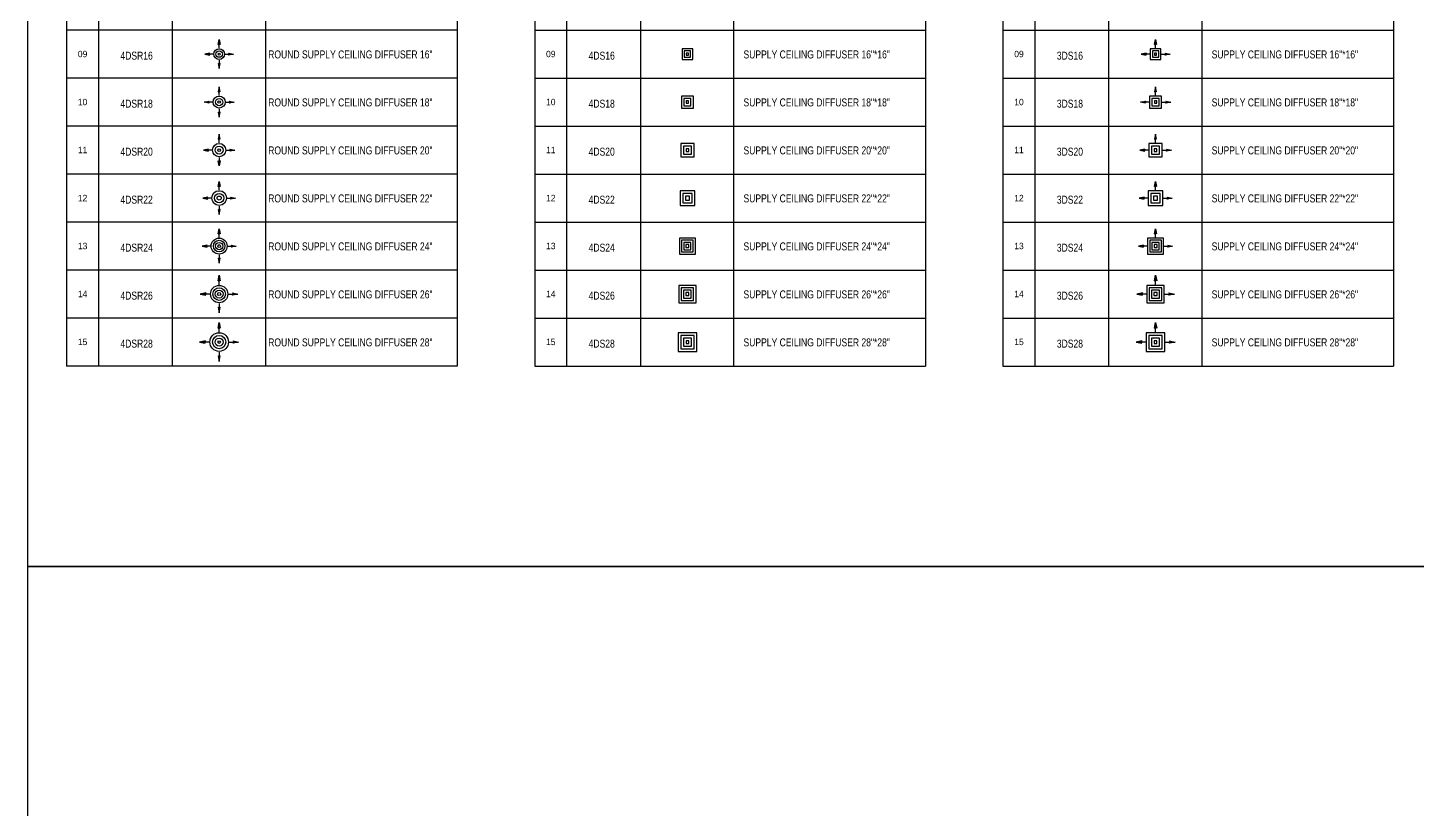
# Model space of a CAD drawing. Header units: millimetres. Extents: x 231894 to 495193, y 184583 to 303652.
# Drawn here: x 231894 to 283985, y 244118 to 273426 of the extents above; entities that cross this region are included whole.
import ezdxf
from ezdxf.enums import TextEntityAlignment as Align

# ---------------------------------------------------------------- set-up
doc = ezdxf.new("R2010")
doc.units = ezdxf.units.MM
doc.layers.get('0').update_dxf_attribs({"color": 254})
doc.layers.add('MEQUIP', color=2, linetype='Continuous')
doc.layers.add('SUPPLY GRILL', color=13, linetype='Continuous')
doc.styles.add('STENCIL', font='stencil.shx')
doc.styles.add('style2', font='stencil.shx')

# ---------------------------------------------------------------- blocks, each defined once
blk = doc.blocks.new('4DS16')
at = {"color": 13}
for points in [[(0, 657, 0, 89.8, 0), (0, 438, 0, 0, 0), (0, 244, 0, 0, 0)], [(-657, 0, 0, 89.8, 0), (-438, 0, 0, 0, 0), (-244, 0, 0, 0, 0)], [(657, 0, 0, 89.8, 0), (438, 0, 0, 0, 0), (244, 0, 0, 0, 0)], [(0, -657, 0, 89.8, 0), (0, -438, 0, 0, 0), (0, -244, 0, 0, 0)]]:
    blk.add_lwpolyline(points, format="xyseb", dxfattribs=at)
at = {"color": 12}
blk.add_lwpolyline([(-200, -200), (200, -200), (200, 200), (-200, 200)], close=True, dxfattribs=at)
at = {"color": 13}
for points in [[(-120, -120), (120, -120), (120, 120), (-120, 120)], [(-40, -40), (40, -40), (40, 40), (-40, 40)]]:
    blk.add_lwpolyline(points, close=True, dxfattribs=at)
blk = doc.blocks.new('4DS18')
at = {"color": 13}
for points in [[(0, 682, 0, 89.8, 0), (0, 463, 0, 0, 0), (0, 269, 0, 0, 0)], [(-682, 0, 0, 89.8, 0), (-463, 0, 0, 0, 0), (-269, 0, 0, 0, 0)], [(682, 0, 0, 89.8, 0), (463, 0, 0, 0, 0), (269, 0, 0, 0, 0)], [(0, -682, 0, 89.8, 0), (0, -463, 0, 0, 0), (0, -269, 0, 0, 0)]]:
    blk.add_lwpolyline(points, format="xyseb", dxfattribs=at)
at = {"color": 12}
blk.add_lwpolyline([(-225, -225), (225, -225), (225, 225), (-225, 225)], close=True, dxfattribs=at)
at = {"color": 13}
for points in [[(-135, -135), (135, -135), (135, 135), (-135, 135)], [(-45, -45), (45, -45), (45, 45), (-45, 45)]]:
    blk.add_lwpolyline(points, close=True, dxfattribs=at)
blk = doc.blocks.new('4DS20')
at = {"color": 13}
for points in [[(0, 784, 0, 105, 0), (0, 528, 0, 0, 0), (0, 301, 0, 0, 0)], [(-784, 0, 0, 105, 0), (-528, 0, 0, 0, 0), (-301, 0, 0, 0, 0)], [(784, 0, 0, 105, 0), (528, 0, 0, 0, 0), (301, 0, 0, 0, 0)], [(0, -784, 0, 105, 0), (0, -528, 0, 0, 0), (0, -301, 0, 0, 0)]]:
    blk.add_lwpolyline(points, format="xyseb", dxfattribs=at)
at = {"color": 12}
blk.add_lwpolyline([(-250, -250), (250, -250), (250, 250), (-250, 250)], close=True, dxfattribs=at)
at = {"color": 13}
for points in [[(-150, -150), (150, -150), (150, 150), (-150, 150)], [(-50, -50), (50, -50), (50, 50), (-50, 50)]]:
    blk.add_lwpolyline(points, close=True, dxfattribs=at)
blk = doc.blocks.new('4DS22')
at = {"color": 13}
for points in [[(0, 875, 0, 118, 0), (0, 588, 0, 0, 0), (0, 332, 0, 0, 0)], [(-875, 0, 0, 118, 0), (-588, 0, 0, 0, 0), (-332, 0, 0, 0, 0)], [(875, 0, 0, 118, 0), (588, 0, 0, 0, 0), (332, 0, 0, 0, 0)], [(0, -875, 0, 118, 0), (0, -588, 0, 0, 0), (0, -332, 0, 0, 0)]]:
    blk.add_lwpolyline(points, format="xyseb", dxfattribs=at)
at = {"color": 12}
blk.add_lwpolyline([(-275, -275), (275, -275), (275, 275), (-275, 275)], close=True, dxfattribs=at)
at = {"color": 13}
for points in [[(-175, -175), (175, -175), (175, 175), (-175, 175)], [(-75, -75), (75, -75), (75, 75), (-75, 75)]]:
    blk.add_lwpolyline(points, close=True, dxfattribs=at)
blk = doc.blocks.new('4DS24')
at = {"layer": 'SUPPLY GRILL', "color": 13}
for points in [[(0, 967, 0, 131, 0), (0, 648, 0, 0, 0), (0, 364, 0, 0, 0)], [(-967, 0, 0, 131, 0), (-648, 0, 0, 0, 0), (-364, 0, 0, 0, 0)], [(967, 0, 0, 131, 0), (648, 0, 0, 0, 0), (364, 0, 0, 0, 0)], [(0, -967, 0, 131, 0), (0, -648, 0, 0, 0), (0, -364, 0, 0, 0)]]:
    blk.add_lwpolyline(points, format="xyseb", dxfattribs=at)
at = {"layer": 'SUPPLY GRILL', "color": 12}
blk.add_lwpolyline([(-300, -300), (300, -300), (300, 300), (-300, 300)], close=True, dxfattribs=at)
at = {"layer": 'SUPPLY GRILL', "color": 13}
for points in [[(-218, -218), (218, -218), (218, 218), (-218, 218)], [(-136, -136), (136, -136), (136, 136), (-136, 136)], [(-55, -55), (55, -55), (55, 55), (-55, 55)]]:
    blk.add_lwpolyline(points, close=True, dxfattribs=at)
blk = doc.blocks.new('4DS26')
at = {"layer": 'SUPPLY GRILL', "color": 13}
for points in [[(0, 992, 0, 131, 0), (0, 673, 0, 0, 0), (0, 389, 0, 0, 0)], [(-992, 0, 0, 131, 0), (-673, 0, 0, 0, 0), (-389, 0, 0, 0, 0)], [(992, 0, 0, 131, 0), (673, 0, 0, 0, 0), (389, 0, 0, 0, 0)], [(0, -992, 0, 131, 0), (0, -673, 0, 0, 0), (0, -389, 0, 0, 0)]]:
    blk.add_lwpolyline(points, format="xyseb", dxfattribs=at)
at = {"layer": 'SUPPLY GRILL', "color": 12}
blk.add_lwpolyline([(-325, -325), (325, -325), (325, 325), (-325, 325)], close=True, dxfattribs=at)
at = {"layer": 'SUPPLY GRILL', "color": 13}
for points in [[(-236, -236), (236, -236), (236, 236), (-236, 236)], [(-148, -148), (148, -148), (148, 148), (-148, 148)], [(-59, -59), (59, -59), (59, 59), (-59, 59)]]:
    blk.add_lwpolyline(points, close=True, dxfattribs=at)
blk = doc.blocks.new('4DS28')
at = {"layer": 'SUPPLY GRILL', "color": 13}
for points in [[(0, 950, 0, 118, 0), (0, 663, 0, 0, 0), (0, 407, 0, 0, 0)], [(-950, 0, 0, 118, 0), (-663, 0, 0, 0, 0), (-407, 0, 0, 0, 0)], [(950, 0, 0, 118, 0), (663, 0, 0, 0, 0), (407, 0, 0, 0, 0)], [(0, -950, 0, 118, 0), (0, -663, 0, 0, 0), (0, -407, 0, 0, 0)]]:
    blk.add_lwpolyline(points, format="xyseb", dxfattribs=at)
at = {"layer": 'SUPPLY GRILL', "color": 12}
blk.add_lwpolyline([(-350, -350), (350, -350), (350, 350), (-350, 350)], close=True, dxfattribs=at)
at = {"layer": 'SUPPLY GRILL', "color": 13}
for points in [[(-250, -250), (250, -250), (250, 250), (-250, 250)], [(-150, -150), (150, -150), (150, 150), (-150, 150)], [(-50, -50), (50, -50), (50, 50), (-50, 50)]]:
    blk.add_lwpolyline(points, close=True, dxfattribs=at)
blk = doc.blocks.new('3DS16')
at = {"color": 13}
for p, q in [((-37.5, 353.90625), (0, 541.40625)), ((0, 225), (0, 541.40625)), ((0, 541.40625), (37.5, 353.90625)), ((-353.90625, 37.5), (-541.40625, 0)), ((-225, 0), (-541.40625, 0)), ((-541.40625, 0), (-353.90625, -37.5)), ((-353.90625, 37.5), (-369.53125, 0)), ((-353.90625, -37.5), (-369.53125, 0)), ((-37.5, 353.90625), (0, 369.53125)), ((37.5, 353.90625), (0, 369.53125)), ((225, 0), (541.40625, 0)), ((353.90625, 37.5), (541.40625, 0)), ((353.90625, 37.5), (369.53125, 0)), ((353.90625, -37.5), (369.53125, 0)), ((541.40625, 0), (353.90625, -37.5))]:
    blk.add_line(p, q, dxfattribs=at)
at = {"color": 12}
blk.add_lwpolyline([(-200, -200), (200, -200), (200, 200), (-200, 200)], close=True, dxfattribs=at)
at = {"color": 13}
for points in [[(-120, -120), (120, -120), (120, 120), (-120, 120)], [(-40, -40), (40, -40), (40, 40), (-40, 40)]]:
    blk.add_lwpolyline(points, close=True, dxfattribs=at)
for points in [[(-37.5, 353.90625), (0, 369.53125), (0, 541.40625)], [(37.5, 353.90625), (0, 369.53125), (0, 541.40625)], [(-353.90625, 37.5), (-369.53125, 0), (-541.40625, 0)], [(-353.90625, -37.5), (-369.53125, 0), (-541.40625, 0)], [(353.90625, 37.5), (369.53125, 0), (541.40625, 0)], [(353.90625, -37.5), (369.53125, 0), (541.40625, 0)]]:
    blk.add_solid(points, dxfattribs=at)
blk = doc.blocks.new('3DS18')
at = {"color": 13}
for p, q in [((0, 566.40625), (-37.5, 378.90625)), ((0, 250), (0, 566.40625)), ((37.5, 378.90625), (0, 566.40625)), ((-566.40625, 0), (-378.90625, 37.5)), ((-250, 0), (-566.40625, 0)), ((-378.90625, -37.5), (-566.40625, 0)), ((-378.90625, 37.5), (-394.53125, 0)), ((-378.90625, -37.5), (-394.53125, 0)), ((-37.5, 378.90625), (0, 394.53125)), ((37.5, 378.90625), (0, 394.53125)), ((250, 0), (566.40625, 0)), ((378.90625, 37.5), (566.40625, 0)), ((378.90625, 37.5), (394.53125, 0)), ((378.90625, -37.5), (394.53125, 0)), ((566.40625, 0), (378.90625, -37.5))]:
    blk.add_line(p, q, dxfattribs=at)
at = {"color": 12}
blk.add_lwpolyline([(-225, -225), (225, -225), (225, 225), (-225, 225)], close=True, dxfattribs=at)
at = {"color": 13}
for points in [[(-135, -135), (135, -135), (135, 135), (-135, 135)], [(-45, -45), (45, -45), (45, 45), (-45, 45)]]:
    blk.add_lwpolyline(points, close=True, dxfattribs=at)
for points in [[(-37.5, 378.90625), (0, 394.53125), (0, 566.40625)], [(37.5, 378.90625), (0, 394.53125), (0, 566.40625)], [(-378.90625, 37.5), (-394.53125, 0), (-566.40625, 0)], [(-378.90625, -37.5), (-394.53125, 0), (-566.40625, 0)], [(378.90625, 37.5), (394.53125, 0), (566.40625, 0)], [(378.90625, -37.5), (394.53125, 0), (566.40625, 0)]]:
    blk.add_solid(points, dxfattribs=at)
blk = doc.blocks.new('3DS20')
at = {"color": 13}
for p, q in [((0, 591.40625), (-37.5, 403.90625)), ((0, 275), (0, 591.40625)), ((37.5, 403.90625), (0, 591.40625)), ((-403.90625, 37.5), (-591.40625, 0)), ((-275, 0), (-591.40625, 0)), ((-591.40625, 0), (-403.90625, -37.5)), ((-403.90625, 37.5), (-419.53125, 0)), ((-403.90625, -37.5), (-419.53125, 0)), ((-37.5, 403.90625), (0, 419.53125)), ((37.5, 403.90625), (0, 419.53125)), ((275, 0), (591.40625, 0)), ((403.90625, 37.5), (591.40625, 0)), ((403.90625, 37.5), (419.53125, 0)), ((403.90625, -37.5), (419.53125, 0)), ((591.40625, 0), (403.90625, -37.5))]:
    blk.add_line(p, q, dxfattribs=at)
at = {"color": 12}
blk.add_lwpolyline([(-250, -250), (250, -250), (250, 250), (-250, 250)], close=True, dxfattribs=at)
at = {"color": 13}
for points in [[(-150, -150), (150, -150), (150, 150), (-150, 150)], [(-50, -50), (50, -50), (50, 50), (-50, 50)]]:
    blk.add_lwpolyline(points, close=True, dxfattribs=at)
for points in [[(-37.5, 403.90625), (0, 419.53125), (0, 591.40625)], [(37.5, 403.90625), (0, 419.53125), (0, 591.40625)], [(-403.90625, 37.5), (-419.53125, 0), (-591.40625, 0)], [(-403.90625, -37.5), (-419.53125, 0), (-591.40625, 0)], [(403.90625, 37.5), (419.53125, 0), (591.40625, 0)], [(403.90625, -37.5), (419.53125, 0), (591.40625, 0)]]:
    blk.add_solid(points, dxfattribs=at)
blk = doc.blocks.new('3DS22')
at = {"color": 13}
for p, q in [((-37.5, 428.90625), (0, 616.40625)), ((0, 300), (0, 616.40625)), ((0, 616.40625), (37.5, 428.90625)), ((-428.90625, 37.5), (-616.40625, 0)), ((-300, 0), (-616.40625, 0)), ((-616.40625, 0), (-428.90625, -37.5)), ((-428.90625, 37.5), (-444.53125, 0)), ((-428.90625, -37.5), (-444.53125, 0)), ((-37.5, 428.90625), (0, 444.53125)), ((37.5, 428.90625), (0, 444.53125)), ((300, 0), (616.40625, 0)), ((428.90625, 37.5), (616.40625, 0)), ((428.90625, 37.5), (444.53125, 0)), ((428.90625, -37.5), (444.53125, 0)), ((616.40625, 0), (428.90625, -37.5))]:
    blk.add_line(p, q, dxfattribs=at)
at = {"color": 12}
blk.add_lwpolyline([(-275, -275), (275, -275), (275, 275), (-275, 275)], close=True, dxfattribs=at)
at = {"color": 13}
for points in [[(-175, -175), (175, -175), (175, 175), (-175, 175)], [(-75, -75), (75, -75), (75, 75), (-75, 75)]]:
    blk.add_lwpolyline(points, close=True, dxfattribs=at)
for points in [[(-37.5, 428.90625), (0, 444.53125), (0, 616.40625)], [(37.5, 428.90625), (0, 444.53125), (0, 616.40625)], [(-428.90625, 37.5), (-444.53125, 0), (-616.40625, 0)], [(-428.90625, -37.5), (-444.53125, 0), (-616.40625, 0)], [(428.90625, 37.5), (444.53125, 0), (616.40625, 0)], [(428.90625, -37.5), (444.53125, 0), (616.40625, 0)]]:
    blk.add_solid(points, dxfattribs=at)
blk = doc.blocks.new('3DS24')
at = {"color": 13}
for p, q in [((-38, 454), (0, 641)), ((0, 325), (0, 641)), ((0, 641), (37, 454)), ((-454, 37), (-641, 0)), ((-454, 37), (-470, 0)), ((-38, 454), (0, 470)), ((37, 454), (0, 470)), ((325, 0), (641, 0)), ((454, 37), (641, 0)), ((454, 37), (470, 0)), ((454, -38), (470, 0)), ((641, 0), (454, -38)), ((-325, 0), (-641, 0)), ((-641, 0), (-454, -38)), ((-454, -38), (-470, 0))]:
    blk.add_line(p, q, dxfattribs=at)
at = {"color": 12}
blk.add_lwpolyline([(-300, -300), (300, -300), (300, 300), (-300, 300)], close=True, dxfattribs=at)
at = {"color": 13}
for points in [[(-218, -218), (218, -218), (218, 218), (-218, 218)], [(-136, -136), (136, -136), (136, 136), (-136, 136)], [(-55, -55), (55, -55), (55, 55), (-55, 55)]]:
    blk.add_lwpolyline(points, close=True, dxfattribs=at)
for points in [[(-38, 454), (0, 470), (0, 641)], [(37, 454), (0, 470), (0, 641)], [(-454, 37), (-470, 0), (-641, 0)], [(454, 37), (470, 0), (641, 0)], [(454, -38), (470, 0), (641, 0)], [(-454, -38), (-470, 0), (-641, 0)]]:
    blk.add_solid(points, dxfattribs=at)
blk = doc.blocks.new('3DS26')
at = {"color": 13}
for p, q in [((-42, 495), (0, 706)), ((0, 350), (0, 706)), ((0, 706), (42, 495)), ((-495, 42), (-706, 0)), ((-350, 0), (-706, 0)), ((-706, 0), (-495, -42)), ((-495, 42), (-513, 0)), ((-495, -42), (-513, 0)), ((-42, 495), (0, 513)), ((42, 495), (0, 513)), ((350, 0), (706, 0)), ((495, 42), (706, 0)), ((495, 42), (513, 0)), ((495, -42), (513, 0)), ((706, 0), (495, -42))]:
    blk.add_line(p, q, dxfattribs=at)
at = {"color": 12}
blk.add_lwpolyline([(-325, -325), (325, -325), (325, 325), (-325, 325)], close=True, dxfattribs=at)
at = {"color": 13}
for points in [[(-236, -236), (236, -236), (236, 236), (-236, 236)], [(-148, -148), (148, -148), (148, 148), (-148, 148)], [(-59, -59), (59, -59), (59, 59), (-59, 59)]]:
    blk.add_lwpolyline(points, close=True, dxfattribs=at)
for points in [[(-42, 495), (0, 513), (0, 706)], [(42, 495), (0, 513), (0, 706)], [(-495, 42), (-513, 0), (-706, 0)], [(-495, -42), (-513, 0), (-706, 0)], [(495, 42), (513, 0), (706, 0)], [(495, -42), (513, 0), (706, 0)]]:
    blk.add_solid(points, dxfattribs=at)
blk = doc.blocks.new('3DS28')
at = {"color": 13}
for p, q in [((-42, 520), (0, 731)), ((-42, 520), (0, 538)), ((0, 375), (0, 731)), ((0, 731), (42, 520)), ((42, 520), (0, 538)), ((-520, 42), (-731, 0)), ((-520, 42), (-538, 0)), ((375, 0), (731, 0)), ((520, 42), (731, 0)), ((520, 42), (538, 0)), ((520, -42), (538, 0)), ((731, 0), (520, -42)), ((-375, 0), (-731, 0)), ((-731, 0), (-520, -42)), ((-520, -42), (-538, 0))]:
    blk.add_line(p, q, dxfattribs=at)
at = {"color": 12}
blk.add_lwpolyline([(-350, -350), (350, -350), (350, 350), (-350, 350)], close=True, dxfattribs=at)
at = {"color": 13}
for points in [[(-250, -250), (250, -250), (250, 250), (-250, 250)], [(-150, -150), (150, -150), (150, 150), (-150, 150)], [(-50, -50), (50, -50), (50, 50), (-50, 50)]]:
    blk.add_lwpolyline(points, close=True, dxfattribs=at)
for points in [[(-42, 520), (0, 538), (0, 731)], [(42, 520), (0, 538), (0, 731)], [(-520, 42), (-538, 0), (-731, 0)], [(520, 42), (538, 0), (731, 0)], [(520, -42), (538, 0), (731, 0)], [(-520, -42), (-538, 0), (-731, 0)]]:
    blk.add_solid(points, dxfattribs=at)
blk = doc.blocks.new('4DSR16')
at = {"layer": 'SUPPLY GRILL', "color": 13}
for p, q in [((-37.5, 353.90625), (0, 541.40625)), ((0, 225), (0, 541.40625)), ((0, 541.40625), (37.5, 353.90625)), ((-353.90625, 37.5), (-541.40625, 0)), ((-225, 0), (-541.40625, 0)), ((-541.40625, 0), (-353.90625, -37.5)), ((-353.90625, 37.5), (-369.53125, 0)), ((-353.90625, -37.5), (-369.53125, 0)), ((-37.5, 353.90625), (0, 369.53125)), ((37.5, 353.90625), (0, 369.53125)), ((225, 0), (541.40625, 0)), ((353.90625, 37.5), (541.40625, 0)), ((353.90625, 37.5), (369.53125, 0)), ((353.90625, -37.5), (369.53125, 0)), ((541.40625, 0), (353.90625, -37.5)), ((-37.5, -353.90625), (0, -541.40625)), ((-37.5, -353.90625), (0, -369.53125)), ((0, -225), (0, -541.40625)), ((37.5, -353.90625), (0, -369.53125)), ((0, -541.40625), (37.5, -353.90625))]:
    blk.add_line(p, q, dxfattribs=at)
at = {"layer": 'SUPPLY GRILL', "color": 12}
blk.add_circle((0, 0), 200, dxfattribs=at)
at = {"layer": 'SUPPLY GRILL', "color": 13}
for radius in [120, 40]:
    blk.add_circle((0, 0), radius, dxfattribs=at)
for points in [[(-37.5, 353.90625), (0, 369.53125), (0, 541.40625)], [(37.5, 353.90625), (0, 369.53125), (0, 541.40625)], [(-353.90625, 37.5), (-369.53125, 0), (-541.40625, 0)], [(-353.90625, -37.5), (-369.53125, 0), (-541.40625, 0)], [(353.90625, 37.5), (369.53125, 0), (541.40625, 0)], [(353.90625, -37.5), (369.53125, 0), (541.40625, 0)], [(-37.5, -353.90625), (0, -369.53125), (0, -541.40625)], [(37.5, -353.90625), (0, -369.53125), (0, -541.40625)]]:
    blk.add_solid(points, dxfattribs=at)
blk = doc.blocks.new('4DSR18')
at = {"layer": 'SUPPLY GRILL', "color": 13}
for p, q in [((0, 566.40625), (-37.5, 378.90625)), ((0, 250), (0, 566.40625)), ((37.5, 378.90625), (0, 566.40625)), ((-566.40625, 0), (-378.90625, 37.5)), ((-250, 0), (-566.40625, 0)), ((-378.90625, -37.5), (-566.40625, 0)), ((-378.90625, 37.5), (-394.53125, 0)), ((-378.90625, -37.5), (-394.53125, 0)), ((-37.5, 378.90625), (0, 394.53125)), ((37.5, 378.90625), (0, 394.53125)), ((250, 0), (566.40625, 0)), ((378.90625, 37.5), (566.40625, 0)), ((378.90625, 37.5), (394.53125, 0)), ((378.90625, -37.5), (394.53125, 0)), ((566.40625, 0), (378.90625, -37.5)), ((-37.5, -378.90625), (0, -566.40625)), ((-37.5, -378.90625), (0, -394.53125)), ((0, -250), (0, -566.40625)), ((37.5, -378.90625), (0, -394.53125)), ((0, -566.40625), (37.5, -378.90625))]:
    blk.add_line(p, q, dxfattribs=at)
at = {"layer": 'SUPPLY GRILL', "color": 12}
blk.add_circle((0, 0), 225, dxfattribs=at)
at = {"layer": 'SUPPLY GRILL', "color": 13}
for radius in [135, 45]:
    blk.add_circle((0, 0), radius, dxfattribs=at)
for points in [[(-37.5, 378.90625), (0, 394.53125), (0, 566.40625)], [(37.5, 378.90625), (0, 394.53125), (0, 566.40625)], [(-378.90625, 37.5), (-394.53125, 0), (-566.40625, 0)], [(-378.90625, -37.5), (-394.53125, 0), (-566.40625, 0)], [(378.90625, 37.5), (394.53125, 0), (566.40625, 0)], [(378.90625, -37.5), (394.53125, 0), (566.40625, 0)], [(-37.5, -378.90625), (0, -394.53125), (0, -566.40625)], [(37.5, -378.90625), (0, -394.53125), (0, -566.40625)]]:
    blk.add_solid(points, dxfattribs=at)
blk = doc.blocks.new('4DSR20')
at = {"layer": 'SUPPLY GRILL', "color": 13}
for p, q in [((0, 591.40625), (-37.5, 403.90625)), ((0, 275), (0, 591.40625)), ((37.5, 403.90625), (0, 591.40625)), ((-403.90625, 37.5), (-591.40625, 0)), ((-275, 0), (-591.40625, 0)), ((-591.40625, 0), (-403.90625, -37.5)), ((-403.90625, 37.5), (-419.53125, 0)), ((-403.90625, -37.5), (-419.53125, 0)), ((-37.5, 403.90625), (0, 419.53125)), ((37.5, 403.90625), (0, 419.53125)), ((275, 0), (591.40625, 0)), ((403.90625, 37.5), (591.40625, 0)), ((403.90625, 37.5), (419.53125, 0)), ((403.90625, -37.5), (419.53125, 0)), ((591.40625, 0), (403.90625, -37.5)), ((-37.5, -403.90625), (0, -419.53125)), ((0, -591.40625), (-37.5, -403.90625)), ((0, -275), (0, -591.40625)), ((37.5, -403.90625), (0, -591.40625)), ((37.5, -403.90625), (0, -419.53125))]:
    blk.add_line(p, q, dxfattribs=at)
at = {"layer": 'SUPPLY GRILL', "color": 12}
blk.add_circle((0, 0), 250, dxfattribs=at)
at = {"layer": 'SUPPLY GRILL', "color": 13}
for radius in [150, 50]:
    blk.add_circle((0, 0), radius, dxfattribs=at)
for points in [[(-37.5, 403.90625), (0, 419.53125), (0, 591.40625)], [(37.5, 403.90625), (0, 419.53125), (0, 591.40625)], [(-403.90625, 37.5), (-419.53125, 0), (-591.40625, 0)], [(-403.90625, -37.5), (-419.53125, 0), (-591.40625, 0)], [(403.90625, 37.5), (419.53125, 0), (591.40625, 0)], [(403.90625, -37.5), (419.53125, 0), (591.40625, 0)], [(-37.5, -403.90625), (0, -419.53125), (0, -591.40625)], [(37.5, -403.90625), (0, -419.53125), (0, -591.40625)]]:
    blk.add_solid(points, dxfattribs=at)
blk = doc.blocks.new('4DSR22')
at = {"layer": 'SUPPLY GRILL', "color": 13}
for p, q in [((-37.5, 428.90625), (0, 616.40625)), ((0, 300), (0, 616.40625)), ((0, 616.40625), (37.5, 428.90625)), ((-428.90625, 37.5), (-616.40625, 0)), ((-300, 0), (-616.40625, 0)), ((-616.40625, 0), (-428.90625, -37.5)), ((-428.90625, 37.5), (-444.53125, 0)), ((-428.90625, -37.5), (-444.53125, 0)), ((-37.5, 428.90625), (0, 444.53125)), ((37.5, 428.90625), (0, 444.53125)), ((300, 0), (616.40625, 0)), ((428.90625, 37.5), (616.40625, 0)), ((428.90625, 37.5), (444.53125, 0)), ((428.90625, -37.5), (444.53125, 0)), ((616.40625, 0), (428.90625, -37.5)), ((-37.5, -428.90625), (0, -616.40625)), ((-37.5, -428.90625), (0, -444.53125)), ((0, -300), (0, -616.40625)), ((37.5, -428.90625), (0, -444.53125)), ((0, -616.40625), (37.5, -428.90625))]:
    blk.add_line(p, q, dxfattribs=at)
at = {"layer": 'SUPPLY GRILL', "color": 12}
blk.add_circle((0, 0), 275, dxfattribs=at)
at = {"layer": 'SUPPLY GRILL', "color": 13}
for radius in [175, 75]:
    blk.add_circle((0, 0), radius, dxfattribs=at)
for points in [[(-37.5, 428.90625), (0, 444.53125), (0, 616.40625)], [(37.5, 428.90625), (0, 444.53125), (0, 616.40625)], [(-428.90625, 37.5), (-444.53125, 0), (-616.40625, 0)], [(-428.90625, -37.5), (-444.53125, 0), (-616.40625, 0)], [(428.90625, 37.5), (444.53125, 0), (616.40625, 0)], [(428.90625, -37.5), (444.53125, 0), (616.40625, 0)], [(-37.5, -428.90625), (0, -444.53125), (0, -616.40625)], [(37.5, -428.90625), (0, -444.53125), (0, -616.40625)]]:
    blk.add_solid(points, dxfattribs=at)
blk = doc.blocks.new('4DSR24')
at = {"layer": 'SUPPLY GRILL', "color": 13}
for p, q in [((-38, 454), (0, 641)), ((0, 325), (0, 641)), ((0, 641), (37, 454)), ((-454, 37), (-641, 0)), ((-454, 37), (-470, 0)), ((-38, 454), (0, 470)), ((37, 454), (0, 470)), ((325, 0), (641, 0)), ((454, 37), (641, 0)), ((454, 37), (470, 0)), ((454, -38), (470, 0)), ((641, 0), (454, -38)), ((-325, 0), (-641, 0)), ((-641, 0), (-454, -38)), ((-454, -38), (-470, 0)), ((-38, -454), (0, -641)), ((-38, -454), (0, -470)), ((0, -325), (0, -641)), ((37, -454), (0, -470)), ((0, -641), (37, -454))]:
    blk.add_line(p, q, dxfattribs=at)
at = {"layer": 'SUPPLY GRILL', "color": 12}
blk.add_circle((0, 0), 300, dxfattribs=at)
at = {"layer": 'SUPPLY GRILL', "color": 13}
for radius in [218, 136, 54.5]:
    blk.add_circle((0, 0), radius, dxfattribs=at)
for points in [[(-38, 454), (0, 470), (0, 641)], [(37, 454), (0, 470), (0, 641)], [(-454, 37), (-470, 0), (-641, 0)], [(454, 37), (470, 0), (641, 0)], [(454, -38), (470, 0), (641, 0)], [(-454, -38), (-470, 0), (-641, 0)], [(-38, -454), (0, -470), (0, -641)], [(37, -454), (0, -470), (0, -641)]]:
    blk.add_solid(points, dxfattribs=at)
blk = doc.blocks.new('4DSR26')
at = {"layer": 'SUPPLY GRILL', "color": 13}
for p, q in [((-42, 495), (0, 706)), ((0, 350), (0, 706)), ((0, 706), (42, 495)), ((-495, 42), (-706, 0)), ((-350, 0), (-706, 0)), ((-706, 0), (-495, -42)), ((-495, 42), (-513, 0)), ((-495, -42), (-513, 0)), ((-42, 495), (0, 513)), ((42, 495), (0, 513)), ((350, 0), (706, 0)), ((495, 42), (706, 0)), ((495, 42), (513, 0)), ((495, -42), (513, 0)), ((706, 0), (495, -42)), ((-42, -495), (0, -706)), ((-42, -495), (0, -513)), ((0, -350), (0, -706)), ((42, -495), (0, -513)), ((0, -706), (42, -495))]:
    blk.add_line(p, q, dxfattribs=at)
at = {"layer": 'SUPPLY GRILL', "color": 12}
blk.add_circle((0, 0), 325, dxfattribs=at)
at = {"layer": 'SUPPLY GRILL', "color": 13}
for radius in [236, 148, 59.1]:
    blk.add_circle((0, 0), radius, dxfattribs=at)
for points in [[(-42, 495), (0, 513), (0, 706)], [(42, 495), (0, 513), (0, 706)], [(-495, 42), (-513, 0), (-706, 0)], [(-495, -42), (-513, 0), (-706, 0)], [(495, 42), (513, 0), (706, 0)], [(495, -42), (513, 0), (706, 0)], [(-42, -495), (0, -513), (0, -706)], [(42, -495), (0, -513), (0, -706)]]:
    blk.add_solid(points, dxfattribs=at)
blk = doc.blocks.new('4DSR28')
at = {"layer": 'SUPPLY GRILL', "color": 13}
for p, q in [((-42, 520), (0, 731)), ((-42, 520), (0, 538)), ((0, 375), (0, 731)), ((0, 731), (42, 520)), ((42, 520), (0, 538)), ((-520, 42), (-731, 0)), ((-520, 42), (-538, 0)), ((375, 0), (731, 0)), ((520, 42), (731, 0)), ((520, 42), (538, 0)), ((520, -42), (538, 0)), ((731, 0), (520, -42)), ((-375, 0), (-731, 0)), ((-731, 0), (-520, -42)), ((-520, -42), (-538, 0)), ((-42, -520), (0, -731)), ((-42, -520), (0, -538)), ((0, -375), (0, -731)), ((42, -520), (0, -538)), ((0, -731), (42, -520))]:
    blk.add_line(p, q, dxfattribs=at)
at = {"layer": 'SUPPLY GRILL', "color": 12}
blk.add_circle((0, 0), 350, dxfattribs=at)
at = {"layer": 'SUPPLY GRILL', "color": 13}
for radius in [250, 150, 50]:
    blk.add_circle((0, 0), radius, dxfattribs=at)
for points in [[(-42, 520), (0, 538), (0, 731)], [(42, 520), (0, 538), (0, 731)], [(-520, 42), (-538, 0), (-731, 0)], [(520, 42), (538, 0), (731, 0)], [(520, -42), (538, 0), (731, 0)], [(-520, -42), (-538, 0), (-731, 0)], [(-42, -520), (0, -538), (0, -731)], [(42, -520), (0, -538), (0, -731)]]:
    blk.add_solid(points, dxfattribs=at)

msp = doc.modelspace()

# ---------------------------------------------------------------- linework, layer by layer
at = {"layer": 'MEQUIP'}
for points in [[(231894, 303652), (319660, 303652), (319660, 253222), (231894, 253222)], [(231894, 253222), (319660, 253222), (319660, 184583), (231894, 184583)]]:
    msp.add_lwpolyline(points, close=True, dxfattribs=at)
at = {"layer": 'SUPPLY GRILL'}
for p, q in [((233348, 288633), (233348, 260739)), ((233348, 288633), (233348, 260739)), ((234543, 288633), (234543, 260739)), ((237322, 260739), (237322, 288633)), ((240816, 260739), (240816, 288633)), ((247994, 288633), (247994, 260739)), ((250901, 288633), (250901, 260739)), ((252097, 288633), (252097, 260739)), ((254876, 260739), (254876, 288633)), ((258369, 260739), (258369, 288633)), ((265547, 288633), (265547, 260739)), ((268454, 288633), (268454, 260739)), ((269650, 288633), (269650, 260739)), ((272429, 260739), (272429, 288633)), ((275923, 260739), (275923, 288633)), ((283100, 288633), (283100, 260739)), ((247994, 273339), (233348, 273339)), ((250901, 273339), (265547, 273339)), ((268454, 273339), (283100, 273339)), ((247994, 271539), (233348, 271539)), ((250901, 271539), (265547, 271539)), ((268454, 271539), (283100, 271539)), ((247994, 269739), (233348, 269739)), ((250901, 269739), (265547, 269739)), ((268454, 269739), (283100, 269739)), ((247994, 267939), (233348, 267939)), ((250901, 267939), (265547, 267939)), ((268454, 267939), (283100, 267939)), ((247994, 266139), (233348, 266139)), ((250901, 266139), (265547, 266139)), ((268454, 266139), (283100, 266139)), ((247994, 264339), (233348, 264339)), ((250901, 264339), (265547, 264339)), ((268454, 264339), (283100, 264339)), ((247994, 262539), (233348, 262539)), ((250901, 262539), (265547, 262539)), ((268454, 262539), (283100, 262539)), ((247994, 260739), (233348, 260739)), ((250901, 260739), (265547, 260739)), ((268454, 260739), (283100, 260739))]:
    msp.add_line(p, q, dxfattribs=at)

# ---------------------------------------------------------------- block references
for name, p in [('4DSR16', (239069, 272439)), ('4DS16', (256622, 272439)), ('3DS16', (274176, 272439)), ('4DSR18', (239069, 270639)), ('4DS18', (256622, 270639)), ('3DS18', (274176, 270639)), ('4DSR20', (239069, 268839)), ('4DS20', (256622, 268839)), ('3DS20', (274176, 268839)), ('4DS22', (256622, 267039)), ('4DSR22', (239069, 267039)), ('3DS22', (274176, 267039)), ('4DS24', (256622, 265239)), ('4DSR24', (239069, 265239)), ('3DS24', (274176, 265239)), ('4DSR26', (239069, 263439)), ('4DS26', (256622, 263439)), ('3DS26', (274176, 263439)), ('4DS28', (256622, 261639)), ('4DSR28', (239069, 261639)), ('3DS28', (274176, 261639))]:
    msp.add_blockref(name, p, dxfattribs=at)

# ---------------------------------------------------------------- texts
at = {"layer": 'SUPPLY GRILL', "color": 4, "style": 'STENCIL'}
for s, p in [('09', (233949, 272442)), ('09', (251502, 272442)), ('09', (269055, 272442)), ('10', (233949, 270642)), ('10', (251502, 270642)), ('10', (269055, 270642)), ('11', (233949, 268842)), ('11', (251502, 268842)), ('11', (269055, 268842)), ('12', (233949, 267042)), ('12', (251502, 267042)), ('12', (269055, 267042)), ('13', (233949, 265242)), ('13', (251502, 265242)), ('13', (269055, 265242)), ('14', (233949, 263442)), ('14', (251502, 263442)), ('14', (269055, 263442)), ('15', (233949, 261642)), ('15', (251502, 261642)), ('15', (269055, 261642))]:
    msp.add_text(s, height=239.1, dxfattribs=at).set_placement(p, align=Align.MIDDLE)
at = {"layer": 'SUPPLY GRILL', "color": 4, "style": 'style2', "width": 0.8}
for s, p in [('4DSR16', (235367, 272230)), ('ROUND SUPPLY CEILING DIFFUSER 16"', (240908, 272277)), ('4DS16', (252920, 272230)), ('SUPPLY CEILING DIFFUSER 16"*16"', (258726, 272277)), ('3DS16', (270474, 272230)), ('SUPPLY CEILING DIFFUSER 16"*16"', (276279, 272277)), ('4DSR18', (235367, 270430)), ('ROUND SUPPLY CEILING DIFFUSER 18"', (240908, 270477)), ('4DS18', (252920, 270430)), ('SUPPLY CEILING DIFFUSER 18"*18"', (258726, 270477)), ('3DS18', (270474, 270430)), ('SUPPLY CEILING DIFFUSER 18"*18"', (276279, 270477)), ('4DSR20', (235367, 268630)), ('ROUND SUPPLY CEILING DIFFUSER 20"', (240908, 268677)), ('4DS20', (252920, 268630)), ('SUPPLY CEILING DIFFUSER 20"*20"', (258726, 268677)), ('3DS20', (270474, 268630)), ('SUPPLY CEILING DIFFUSER 20"*20"', (276279, 268677)), ('4DSR22', (235367, 266830)), ('ROUND SUPPLY CEILING DIFFUSER 22"', (240908, 266877)), ('4DS22', (252920, 266830)), ('SUPPLY CEILING DIFFUSER 22"*22"', (258726, 266877)), ('3DS22', (270474, 266830)), ('SUPPLY CEILING DIFFUSER 22"*22"', (276279, 266877)), ('4DSR24', (235367, 265030)), ('ROUND SUPPLY CEILING DIFFUSER 24"', (240908, 265077)), ('4DS24', (252920, 265030)), ('SUPPLY CEILING DIFFUSER 24"*24"', (258726, 265077)), ('3DS24', (270474, 265030)), ('SUPPLY CEILING DIFFUSER 24"*24"', (276279, 265077)), ('ROUND SUPPLY CEILING DIFFUSER 26"', (240908, 263277)), ('SUPPLY CEILING DIFFUSER 26"*26"', (258726, 263277)), ('SUPPLY CEILING DIFFUSER 26"*26"', (276279, 263277)), ('4DSR26', (235367, 263230)), ('4DS26', (252920, 263230)), ('3DS26', (270474, 263230)), ('4DSR28', (235367, 261430)), ('ROUND SUPPLY CEILING DIFFUSER 28"', (240908, 261477)), ('4DS28', (252920, 261430)), ('SUPPLY CEILING DIFFUSER 28"*28"', (258726, 261477)), ('3DS28', (270474, 261430)), ('SUPPLY CEILING DIFFUSER 28"*28"', (276279, 261477))]:
    msp.add_text(s, height=300, dxfattribs=at).set_placement(p)

doc.saveas('drawing.dxf')
